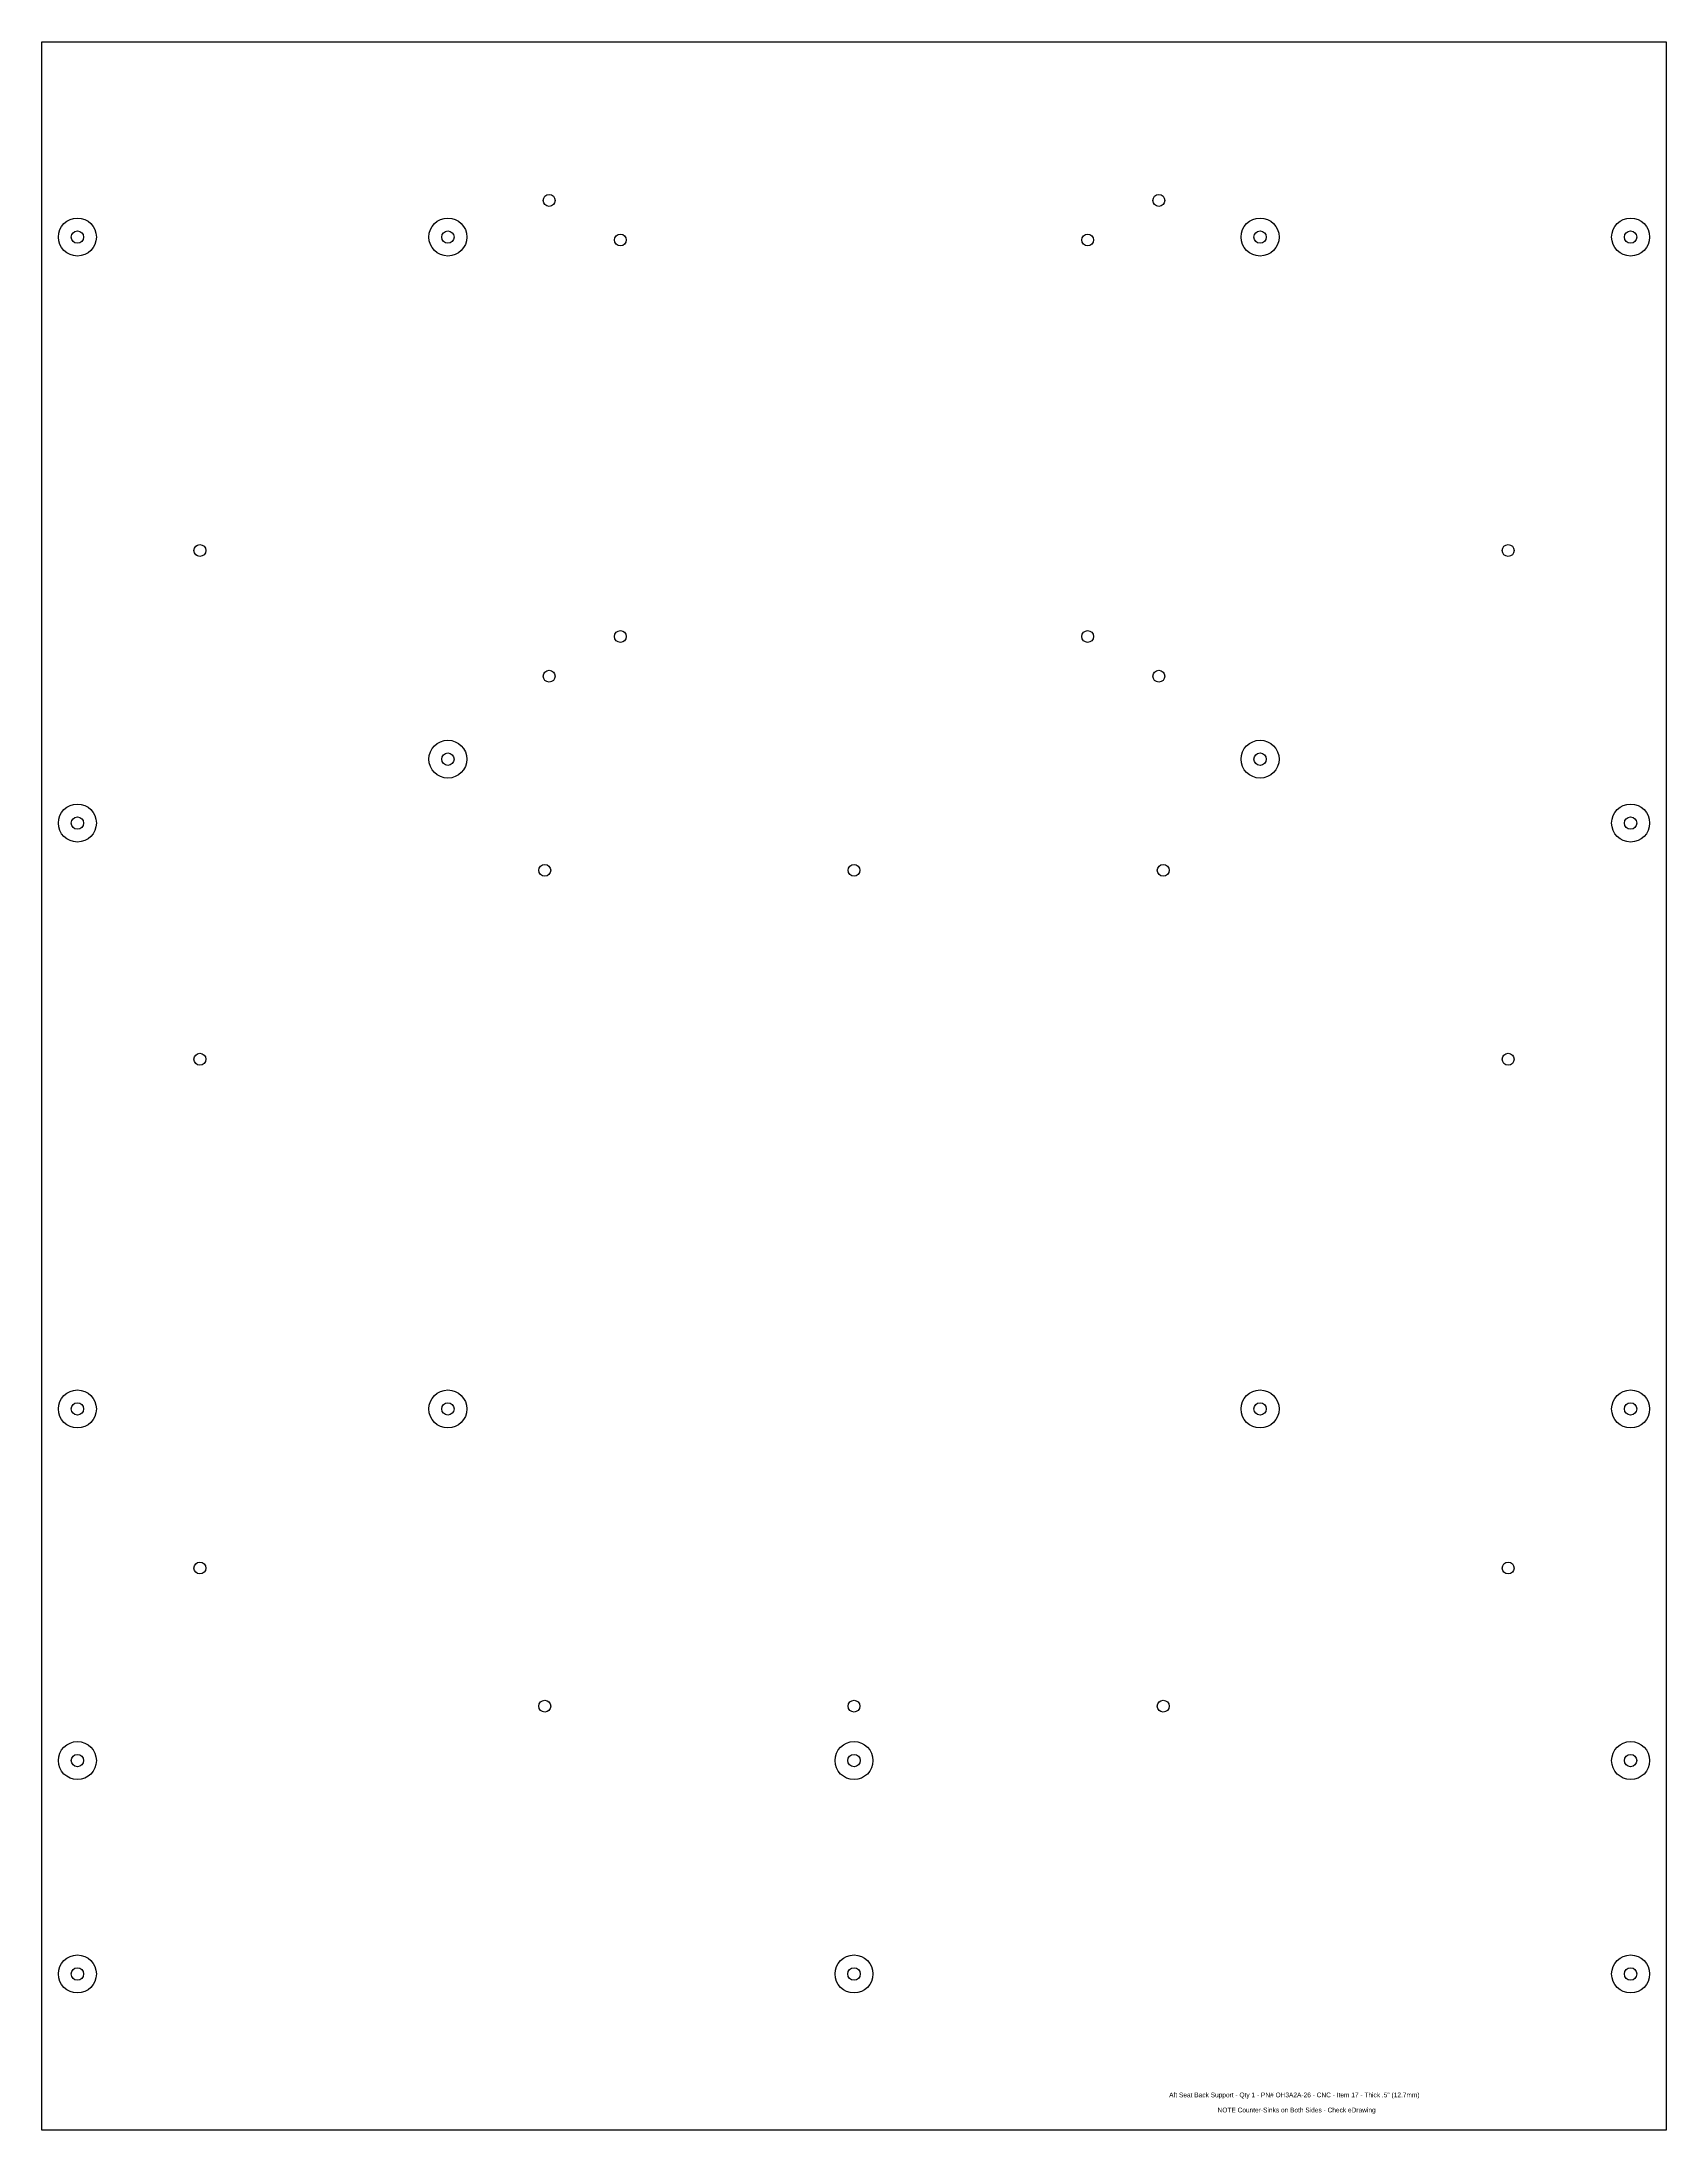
# Model space of a CAD drawing. Extents: x 1.8 to 18.9, y 2.2 to 24.2.
import ezdxf

# ---------------------------------------------------------------- set-up
doc = ezdxf.new("R2010")
doc.units = 0
doc.header["$MEASUREMENT"] = 0
doc.layers.get('0').update_dxf_attribs({"linetype": 'CONTINUOUS'})
doc.layers.add('Info', color=4, linetype='CONTINUOUS')
doc.styles.add('Annotative', font='txt')

msp = doc.modelspace()

# ---------------------------------------------------------------- linework, layer by layer
at = {"color": 7, "linetype": 'Continuous'}
msp.add_lwpolyline([(18.915, 24.157), (18.915, 2.157), (1.805, 2.157), (1.805, 24.157)], close=True, dxfattribs=at)
for centre, radius in [((7.149, 22.486), 0.0625), ((13.571, 22.486), 0.0625), ((2.18, 22.1), 0.2), ((6.082, 22.1), 0.2), ((14.637, 22.1), 0.2), ((18.54, 22.1), 0.2), ((7.899, 22.069), 0.0625), ((12.821, 22.069), 0.0625), ((3.47, 18.798), 0.0625), ((17.25, 18.798), 0.0625), ((7.899, 17.892), 0.0625), ((12.821, 17.892), 0.0625), ((7.149, 17.474), 0.0625), ((13.571, 17.474), 0.0625), ((6.082, 16.6), 0.2), ((14.637, 16.6), 0.2), ((2.18, 15.927), 0.2), ((18.54, 15.927), 0.2), ((7.103, 15.429), 0.0625), ((10.36, 15.429), 0.0625), ((13.617, 15.429), 0.0625), ((3.47, 13.439), 0.0625), ((17.25, 13.439), 0.0625), ((2.18, 9.755), 0.2), ((6.082, 9.755), 0.2), ((14.637, 9.755), 0.2), ((18.54, 9.755), 0.2), ((3.47, 8.079), 0.0625), ((17.25, 8.079), 0.0625), ((7.103, 6.624), 0.0625), ((10.36, 6.624), 0.0625), ((13.617, 6.624), 0.0625), ((2.18, 6.051), 0.2), ((10.36, 6.051), 0.2), ((18.54, 6.051), 0.2), ((2.18, 3.803), 0.2), ((10.36, 3.803), 0.2), ((18.54, 3.803), 0.2)]:
    msp.add_circle(centre, radius, dxfattribs=at)
for centre in [(2.18, 22.1), (6.082, 22.1), (14.637, 22.1), (18.54, 22.1), (6.082, 16.6), (14.637, 16.6), (2.18, 15.927), (18.54, 15.927), (2.18, 9.755), (6.082, 9.755), (14.637, 9.755), (18.54, 9.755), (2.18, 6.051), (10.36, 6.051), (18.54, 6.051), (2.18, 3.803), (10.36, 3.803), (18.54, 3.803)]:
    msp.add_circle(centre, 0.065)

# ---------------------------------------------------------------- texts
at = {"layer": 'Info', "insert": (14.998, 2.554), "char_height": 0.05, "attachment_point": 2, "style": 'Annotative'}
msp.add_mtext_dynamic_manual_height_columns('Aft Seat Back Support - Qty 1 - PN# OH3A2A-26 - CNC - Item 17 - Thick .5" (12.7mm)', width=6.70432, gutter_width=0.625, heights=[0.0766], dxfattribs=at)
at = {"layer": 'Info', "color": 1, "insert": (15.022, 2.395), "char_height": 0.05, "attachment_point": 2, "style": 'Annotative'}
msp.add_mtext_dynamic_manual_height_columns('NOTE Counter-Sinks on Both Sides - Check eDrawing', width=2.72725, gutter_width=0.625, heights=[0.083], dxfattribs=at)

doc.saveas('drawing.dxf')
